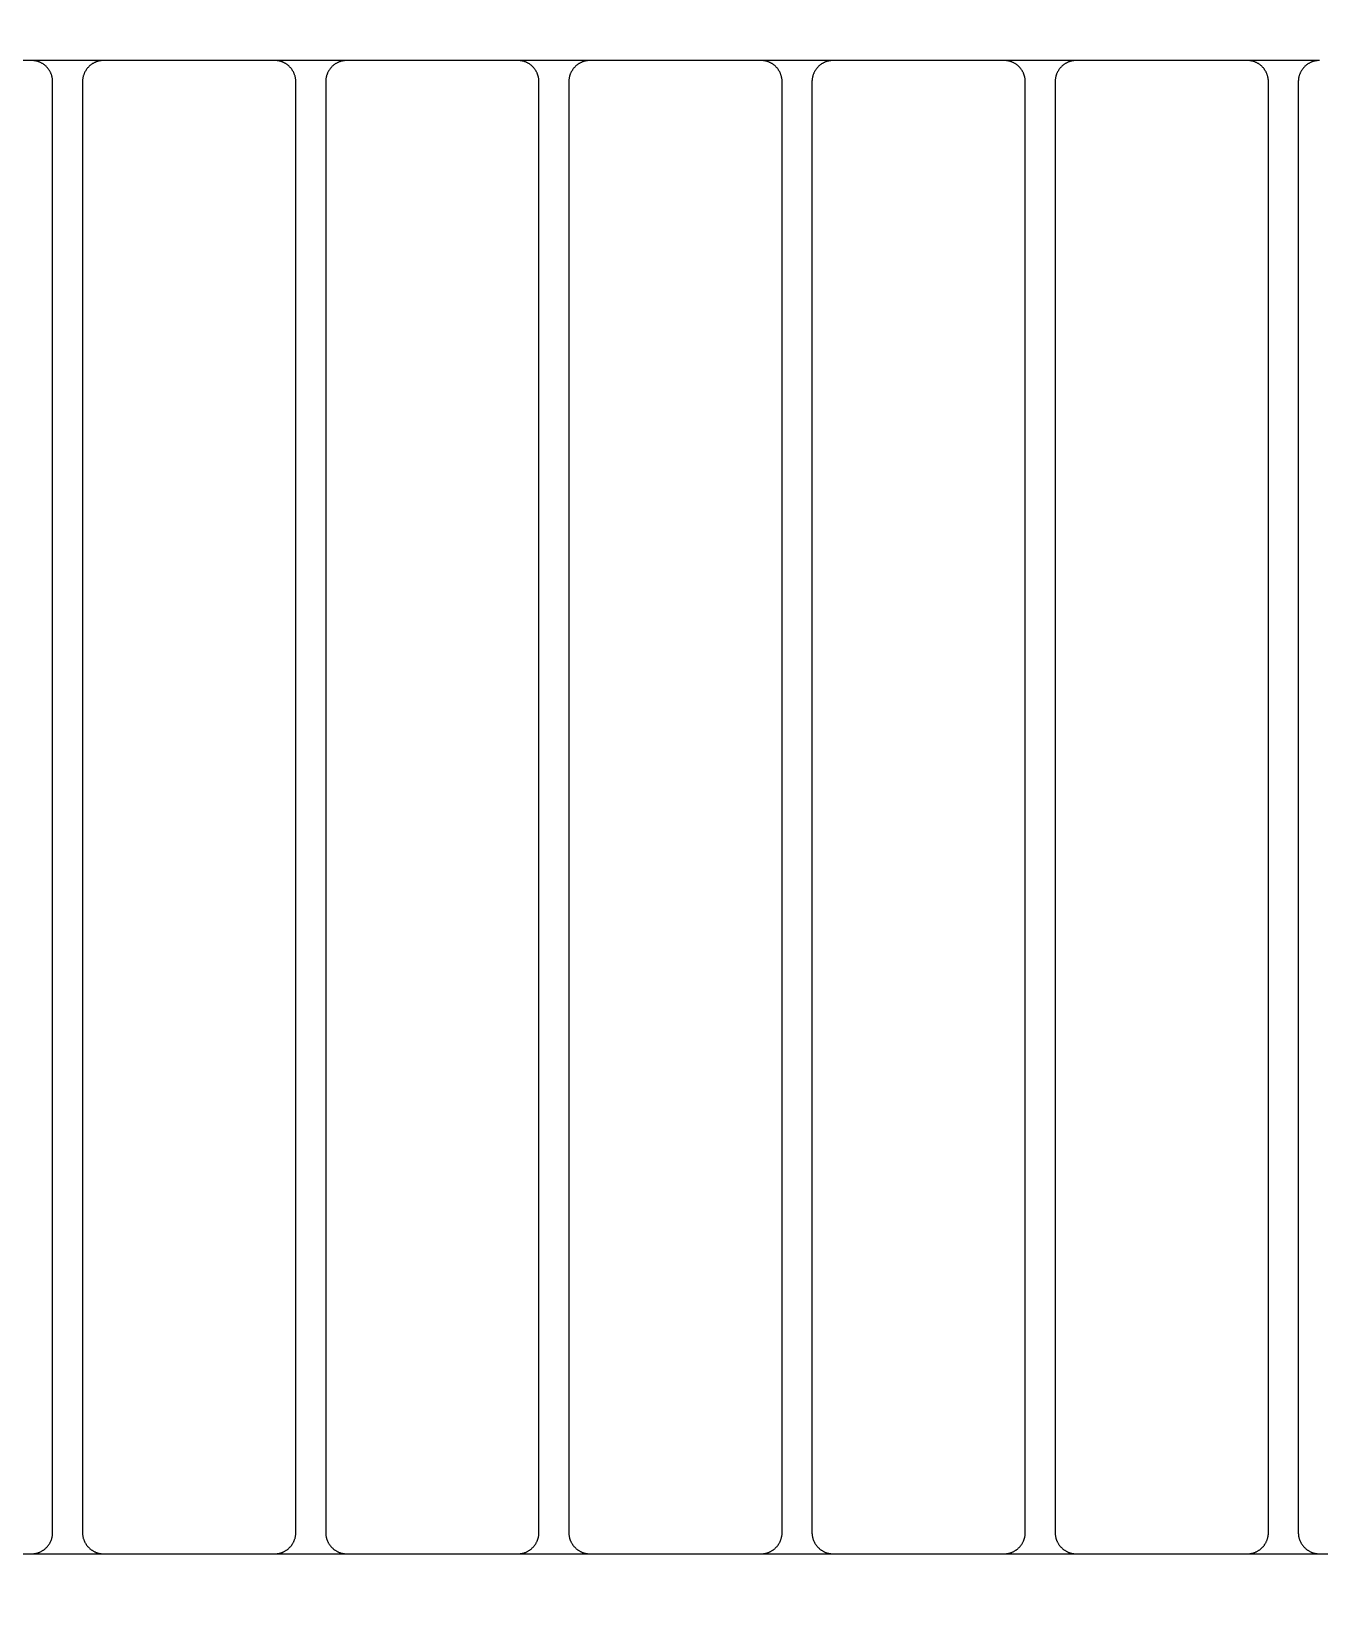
# Model space of a CAD drawing. Header units: millimetres. Extents: x -58335 to 291665, y -66693 to 213307.
# Drawn here: x 156752.6 to 157054.6, y -15512.3 to -15145 of the extents above; entities that cross this region are included whole.
import ezdxf

# ---------------------------------------------------------------- set-up
doc = ezdxf.new("R2010")
doc.units = ezdxf.units.MM
doc.header["$LTSCALE"] = 1000
for name, color, linetype in [('X-SITE$0$-MY-녹지', 254, 'Continuous'), ('X-SITE$0$-MY-시설선', 254, 'Continuous'), ('X-SITE$0$-MY-시설선 wood', 254, 'Continuous')]:
    doc.layers.add(name, color=color, linetype=linetype)
pattern_1 = [(0, (-29382.5, 14650.24), (317.5, 317.5), [158.75, -476.25]), (90, (-29303.13, 14570.87), (-317.5, 317.5), [158.75, -476.25])]

# ---------------------------------------------------------------- blocks, each defined once
blk = doc.blocks.new('X-SITE$0$GPSP-100')
at = {"layer": 'X-SITE$0$-MY-시설선'}
for points in [[(-1641.22, 0), (-1657.78, 0)], [(-1584.22, 0), (-1600.78, 0)], [(-1527.22, 0), (-1543.78, 0)], [(-1470.22, 0), (-1486.78, 0)], [(-1413.22, 0), (-1429.78, 0)], [(-1356.22, 0), (-1372.78, 0)], [(-1657.78, -350), (-1641.22, -350)], [(-1600.78, -350), (-1584.22, -350)], [(-1543.78, -350), (-1527.22, -350)], [(-1486.78, -350), (-1470.22, -350)], [(-1429.78, -350), (-1413.22, -350)], [(-1372.78, -350), (-1356.22, -350)]]:
    blk.add_lwpolyline(points, dxfattribs=at)
at = {"layer": 'X-SITE$0$-MY-시설선 wood'}
for points in [[(-1658, 0), (-1698, 0)], [(-1653, -5), (-1653, -4.89), (-1653, -4.78), (-1653.01, -4.66), (-1653.02, -4.55), (-1653.03, -4.44), (-1653.05, -4.32), (-1653.06, -4.21), (-1653.08, -4.09), (-1653.11, -3.97), (-1653.13, -3.86), (-1653.16, -3.74), (-1653.19, -3.62), (-1653.23, -3.51), (-1653.27, -3.39), (-1653.31, -3.28), (-1653.35, -3.16), (-1653.4, -3.04), (-1653.45, -2.93), (-1653.5, -2.82), (-1653.56, -2.7), (-1653.62, -2.59), (-1653.68, -2.48), (-1653.75, -2.37), (-1653.82, -2.26), (-1653.89, -2.16), (-1653.96, -2.05), (-1654.04, -1.95), (-1654.12, -1.85), (-1654.2, -1.75), (-1654.29, -1.65), (-1654.37, -1.56), (-1654.46, -1.46), (-1654.56, -1.37), (-1654.65, -1.29), (-1654.75, -1.2), (-1654.85, -1.12), (-1654.95, -1.04), (-1655.05, -0.96), (-1655.16, -0.89), (-1655.26, -0.82), (-1655.37, -0.75), (-1655.48, -0.68), (-1655.59, -0.62), (-1655.7, -0.56), (-1655.82, -0.5), (-1655.93, -0.45), (-1656.04, -0.4), (-1656.16, -0.35), (-1656.28, -0.31), (-1656.39, -0.27), (-1656.51, -0.23), (-1656.62, -0.19), (-1656.74, -0.16), (-1656.86, -0.13), (-1656.97, -0.11), (-1657.09, -0.08), (-1657.21, -0.06), (-1657.32, -0.05), (-1657.44, -0.03), (-1657.55, -0.02), (-1657.66, -0.01), (-1657.78, 0), (-1657.89, 0), (-1658, 0)], [(-1641, 0), (-1641.11, 0), (-1641.22, 0), (-1641.34, -0.01), (-1641.45, -0.02), (-1641.56, -0.03), (-1641.68, -0.05), (-1641.79, -0.06), (-1641.91, -0.08), (-1642.03, -0.11), (-1642.14, -0.13), (-1642.26, -0.16), (-1642.38, -0.19), (-1642.49, -0.23), (-1642.61, -0.27), (-1642.72, -0.31), (-1642.84, -0.35), (-1642.96, -0.4), (-1643.07, -0.45), (-1643.18, -0.5), (-1643.3, -0.56), (-1643.41, -0.62), (-1643.52, -0.68), (-1643.63, -0.75), (-1643.74, -0.82), (-1643.84, -0.89), (-1643.95, -0.96), (-1644.05, -1.04), (-1644.15, -1.12), (-1644.25, -1.2), (-1644.35, -1.29), (-1644.44, -1.37), (-1644.54, -1.46), (-1644.63, -1.56), (-1644.71, -1.65), (-1644.8, -1.75), (-1644.88, -1.85), (-1644.96, -1.95), (-1645.04, -2.05), (-1645.11, -2.16), (-1645.18, -2.26), (-1645.25, -2.37), (-1645.32, -2.48), (-1645.38, -2.59), (-1645.44, -2.7), (-1645.5, -2.82), (-1645.55, -2.93), (-1645.6, -3.04), (-1645.65, -3.16), (-1645.69, -3.28), (-1645.73, -3.39), (-1645.77, -3.51), (-1645.81, -3.62), (-1645.84, -3.74), (-1645.87, -3.86), (-1645.89, -3.97), (-1645.92, -4.09), (-1645.94, -4.21), (-1645.95, -4.32), (-1645.97, -4.44), (-1645.98, -4.55), (-1645.99, -4.66), (-1646, -4.78), (-1646, -4.89), (-1646, -5)], [(-1601, 0), (-1641, 0)], [(-1596, -5), (-1596, -4.89), (-1596, -4.78), (-1596.01, -4.66), (-1596.02, -4.55), (-1596.03, -4.44), (-1596.05, -4.32), (-1596.06, -4.21), (-1596.08, -4.09), (-1596.11, -3.97), (-1596.13, -3.86), (-1596.16, -3.74), (-1596.19, -3.62), (-1596.23, -3.51), (-1596.27, -3.39), (-1596.31, -3.28), (-1596.35, -3.16), (-1596.4, -3.04), (-1596.45, -2.93), (-1596.5, -2.82), (-1596.56, -2.7), (-1596.62, -2.59), (-1596.68, -2.48), (-1596.75, -2.37), (-1596.82, -2.26), (-1596.89, -2.16), (-1596.96, -2.05), (-1597.04, -1.95), (-1597.12, -1.85), (-1597.2, -1.75), (-1597.29, -1.65), (-1597.37, -1.56), (-1597.46, -1.46), (-1597.56, -1.37), (-1597.65, -1.29), (-1597.75, -1.2), (-1597.85, -1.12), (-1597.95, -1.04), (-1598.05, -0.96), (-1598.16, -0.89), (-1598.26, -0.82), (-1598.37, -0.75), (-1598.48, -0.68), (-1598.59, -0.62), (-1598.7, -0.56), (-1598.82, -0.5), (-1598.93, -0.45), (-1599.04, -0.4), (-1599.16, -0.35), (-1599.28, -0.31), (-1599.39, -0.27), (-1599.51, -0.23), (-1599.62, -0.19), (-1599.74, -0.16), (-1599.86, -0.13), (-1599.97, -0.11), (-1600.09, -0.08), (-1600.21, -0.06), (-1600.32, -0.05), (-1600.44, -0.03), (-1600.55, -0.02), (-1600.66, -0.01), (-1600.78, 0), (-1600.89, 0), (-1601, 0)], [(-1584, 0), (-1584.11, 0), (-1584.22, 0), (-1584.34, -0.01), (-1584.45, -0.02), (-1584.56, -0.03), (-1584.68, -0.05), (-1584.79, -0.06), (-1584.91, -0.08), (-1585.03, -0.11), (-1585.14, -0.13), (-1585.26, -0.16), (-1585.38, -0.19), (-1585.49, -0.23), (-1585.61, -0.27), (-1585.72, -0.31), (-1585.84, -0.35), (-1585.96, -0.4), (-1586.07, -0.45), (-1586.18, -0.5), (-1586.3, -0.56), (-1586.41, -0.62), (-1586.52, -0.68), (-1586.63, -0.75), (-1586.74, -0.82), (-1586.84, -0.89), (-1586.95, -0.96), (-1587.05, -1.04), (-1587.15, -1.12), (-1587.25, -1.2), (-1587.35, -1.29), (-1587.44, -1.37), (-1587.54, -1.46), (-1587.63, -1.56), (-1587.71, -1.65), (-1587.8, -1.75), (-1587.88, -1.85), (-1587.96, -1.95), (-1588.04, -2.05), (-1588.11, -2.16), (-1588.18, -2.26), (-1588.25, -2.37), (-1588.32, -2.48), (-1588.38, -2.59), (-1588.44, -2.7), (-1588.5, -2.82), (-1588.55, -2.93), (-1588.6, -3.04), (-1588.65, -3.16), (-1588.69, -3.28), (-1588.73, -3.39), (-1588.77, -3.51), (-1588.81, -3.62), (-1588.84, -3.74), (-1588.87, -3.86), (-1588.89, -3.97), (-1588.92, -4.09), (-1588.94, -4.21), (-1588.95, -4.32), (-1588.97, -4.44), (-1588.98, -4.55), (-1588.99, -4.66), (-1589, -4.78), (-1589, -4.89), (-1589, -5)], [(-1544, 0), (-1584, 0)], [(-1539, -5), (-1539, -4.89), (-1539, -4.78), (-1539.01, -4.66), (-1539.02, -4.55), (-1539.03, -4.44), (-1539.05, -4.32), (-1539.06, -4.21), (-1539.08, -4.09), (-1539.11, -3.97), (-1539.13, -3.86), (-1539.16, -3.74), (-1539.19, -3.62), (-1539.23, -3.51), (-1539.27, -3.39), (-1539.31, -3.28), (-1539.35, -3.16), (-1539.4, -3.04), (-1539.45, -2.93), (-1539.5, -2.82), (-1539.56, -2.7), (-1539.62, -2.59), (-1539.68, -2.48), (-1539.75, -2.37), (-1539.82, -2.26), (-1539.89, -2.16), (-1539.96, -2.05), (-1540.04, -1.95), (-1540.12, -1.85), (-1540.2, -1.75), (-1540.29, -1.65), (-1540.37, -1.56), (-1540.46, -1.46), (-1540.56, -1.37), (-1540.65, -1.29), (-1540.75, -1.2), (-1540.85, -1.12), (-1540.95, -1.04), (-1541.05, -0.96), (-1541.16, -0.89), (-1541.26, -0.82), (-1541.37, -0.75), (-1541.48, -0.68), (-1541.59, -0.62), (-1541.7, -0.56), (-1541.82, -0.5), (-1541.93, -0.45), (-1542.04, -0.4), (-1542.16, -0.35), (-1542.28, -0.31), (-1542.39, -0.27), (-1542.51, -0.23), (-1542.62, -0.19), (-1542.74, -0.16), (-1542.86, -0.13), (-1542.97, -0.11), (-1543.09, -0.08), (-1543.21, -0.06), (-1543.32, -0.05), (-1543.44, -0.03), (-1543.55, -0.02), (-1543.66, -0.01), (-1543.78, 0), (-1543.89, 0), (-1544, 0)], [(-1527, 0), (-1527.11, 0), (-1527.22, 0), (-1527.34, -0.01), (-1527.45, -0.02), (-1527.56, -0.03), (-1527.68, -0.05), (-1527.79, -0.06), (-1527.91, -0.08), (-1528.03, -0.11), (-1528.14, -0.13), (-1528.26, -0.16), (-1528.38, -0.19), (-1528.49, -0.23), (-1528.61, -0.27), (-1528.72, -0.31), (-1528.84, -0.35), (-1528.96, -0.4), (-1529.07, -0.45), (-1529.18, -0.5), (-1529.3, -0.56), (-1529.41, -0.62), (-1529.52, -0.68), (-1529.63, -0.75), (-1529.74, -0.82), (-1529.84, -0.89), (-1529.95, -0.96), (-1530.05, -1.04), (-1530.15, -1.12), (-1530.25, -1.2), (-1530.35, -1.29), (-1530.44, -1.37), (-1530.54, -1.46), (-1530.63, -1.56), (-1530.71, -1.65), (-1530.8, -1.75), (-1530.88, -1.85), (-1530.96, -1.95), (-1531.04, -2.05), (-1531.11, -2.16), (-1531.18, -2.26), (-1531.25, -2.37), (-1531.32, -2.48), (-1531.38, -2.59), (-1531.44, -2.7), (-1531.5, -2.82), (-1531.55, -2.93), (-1531.6, -3.04), (-1531.65, -3.16), (-1531.69, -3.28), (-1531.73, -3.39), (-1531.77, -3.51), (-1531.81, -3.62), (-1531.84, -3.74), (-1531.87, -3.86), (-1531.89, -3.97), (-1531.92, -4.09), (-1531.94, -4.21), (-1531.95, -4.32), (-1531.97, -4.44), (-1531.98, -4.55), (-1531.99, -4.66), (-1532, -4.78), (-1532, -4.89), (-1532, -5)], [(-1487, 0), (-1527, 0)], [(-1482, -5), (-1482, -4.89), (-1482, -4.78), (-1482.01, -4.66), (-1482.02, -4.55), (-1482.03, -4.44), (-1482.05, -4.32), (-1482.06, -4.21), (-1482.08, -4.09), (-1482.11, -3.97), (-1482.13, -3.86), (-1482.16, -3.74), (-1482.19, -3.62), (-1482.23, -3.51), (-1482.27, -3.39), (-1482.31, -3.28), (-1482.35, -3.16), (-1482.4, -3.04), (-1482.45, -2.93), (-1482.5, -2.82), (-1482.56, -2.7), (-1482.62, -2.59), (-1482.68, -2.48), (-1482.75, -2.37), (-1482.82, -2.26), (-1482.89, -2.16), (-1482.96, -2.05), (-1483.04, -1.95), (-1483.12, -1.85), (-1483.2, -1.75), (-1483.29, -1.65), (-1483.37, -1.56), (-1483.46, -1.46), (-1483.56, -1.37), (-1483.65, -1.29), (-1483.75, -1.2), (-1483.85, -1.12), (-1483.95, -1.04), (-1484.05, -0.96), (-1484.16, -0.89), (-1484.26, -0.82), (-1484.37, -0.75), (-1484.48, -0.68), (-1484.59, -0.62), (-1484.7, -0.56), (-1484.82, -0.5), (-1484.93, -0.45), (-1485.04, -0.4), (-1485.16, -0.35), (-1485.28, -0.31), (-1485.39, -0.27), (-1485.51, -0.23), (-1485.62, -0.19), (-1485.74, -0.16), (-1485.86, -0.13), (-1485.97, -0.11), (-1486.09, -0.08), (-1486.21, -0.06), (-1486.32, -0.05), (-1486.44, -0.03), (-1486.55, -0.02), (-1486.66, -0.01), (-1486.78, 0), (-1486.89, 0), (-1487, 0)], [(-1470, 0), (-1470.11, 0), (-1470.22, 0), (-1470.34, -0.01), (-1470.45, -0.02), (-1470.56, -0.03), (-1470.68, -0.05), (-1470.79, -0.06), (-1470.91, -0.08), (-1471.03, -0.11), (-1471.14, -0.13), (-1471.26, -0.16), (-1471.38, -0.19), (-1471.49, -0.23), (-1471.61, -0.27), (-1471.72, -0.31), (-1471.84, -0.35), (-1471.96, -0.4), (-1472.07, -0.45), (-1472.18, -0.5), (-1472.3, -0.56), (-1472.41, -0.62), (-1472.52, -0.68), (-1472.63, -0.75), (-1472.74, -0.82), (-1472.84, -0.89), (-1472.95, -0.96), (-1473.05, -1.04), (-1473.15, -1.12), (-1473.25, -1.2), (-1473.35, -1.29), (-1473.44, -1.37), (-1473.54, -1.46), (-1473.63, -1.56), (-1473.71, -1.65), (-1473.8, -1.75), (-1473.88, -1.85), (-1473.96, -1.95), (-1474.04, -2.05), (-1474.11, -2.16), (-1474.18, -2.26), (-1474.25, -2.37), (-1474.32, -2.48), (-1474.38, -2.59), (-1474.44, -2.7), (-1474.5, -2.82), (-1474.55, -2.93), (-1474.6, -3.04), (-1474.65, -3.16), (-1474.69, -3.28), (-1474.73, -3.39), (-1474.77, -3.51), (-1474.81, -3.62), (-1474.84, -3.74), (-1474.87, -3.86), (-1474.89, -3.97), (-1474.92, -4.09), (-1474.94, -4.21), (-1474.95, -4.32), (-1474.97, -4.44), (-1474.98, -4.55), (-1474.99, -4.66), (-1475, -4.78), (-1475, -4.89), (-1475, -5)], [(-1430, 0), (-1470, 0)], [(-1425, -5), (-1425, -4.89), (-1425, -4.78), (-1425.01, -4.66), (-1425.02, -4.55), (-1425.03, -4.44), (-1425.05, -4.32), (-1425.06, -4.21), (-1425.08, -4.09), (-1425.11, -3.97), (-1425.13, -3.86), (-1425.16, -3.74), (-1425.19, -3.62), (-1425.23, -3.51), (-1425.27, -3.39), (-1425.31, -3.28), (-1425.35, -3.16), (-1425.4, -3.04), (-1425.45, -2.93), (-1425.5, -2.82), (-1425.56, -2.7), (-1425.62, -2.59), (-1425.68, -2.48), (-1425.75, -2.37), (-1425.82, -2.26), (-1425.89, -2.16), (-1425.96, -2.05), (-1426.04, -1.95), (-1426.12, -1.85), (-1426.2, -1.75), (-1426.29, -1.65), (-1426.37, -1.56), (-1426.46, -1.46), (-1426.56, -1.37), (-1426.65, -1.29), (-1426.75, -1.2), (-1426.85, -1.12), (-1426.95, -1.04), (-1427.05, -0.96), (-1427.16, -0.89), (-1427.26, -0.82), (-1427.37, -0.75), (-1427.48, -0.68), (-1427.59, -0.62), (-1427.7, -0.56), (-1427.82, -0.5), (-1427.93, -0.45), (-1428.04, -0.4), (-1428.16, -0.35), (-1428.28, -0.31), (-1428.39, -0.27), (-1428.51, -0.23), (-1428.62, -0.19), (-1428.74, -0.16), (-1428.86, -0.13), (-1428.97, -0.11), (-1429.09, -0.08), (-1429.21, -0.06), (-1429.32, -0.05), (-1429.44, -0.03), (-1429.55, -0.02), (-1429.66, -0.01), (-1429.78, 0), (-1429.89, 0), (-1430, 0)], [(-1413, 0), (-1413.11, 0), (-1413.22, 0), (-1413.34, -0.01), (-1413.45, -0.02), (-1413.56, -0.03), (-1413.68, -0.05), (-1413.79, -0.06), (-1413.91, -0.08), (-1414.03, -0.11), (-1414.14, -0.13), (-1414.26, -0.16), (-1414.38, -0.19), (-1414.49, -0.23), (-1414.61, -0.27), (-1414.72, -0.31), (-1414.84, -0.35), (-1414.96, -0.4), (-1415.07, -0.45), (-1415.18, -0.5), (-1415.3, -0.56), (-1415.41, -0.62), (-1415.52, -0.68), (-1415.63, -0.75), (-1415.74, -0.82), (-1415.84, -0.89), (-1415.95, -0.96), (-1416.05, -1.04), (-1416.15, -1.12), (-1416.25, -1.2), (-1416.35, -1.29), (-1416.44, -1.37), (-1416.54, -1.46), (-1416.63, -1.56), (-1416.71, -1.65), (-1416.8, -1.75), (-1416.88, -1.85), (-1416.96, -1.95), (-1417.04, -2.05), (-1417.11, -2.16), (-1417.18, -2.26), (-1417.25, -2.37), (-1417.32, -2.48), (-1417.38, -2.59), (-1417.44, -2.7), (-1417.5, -2.82), (-1417.55, -2.93), (-1417.6, -3.04), (-1417.65, -3.16), (-1417.69, -3.28), (-1417.73, -3.39), (-1417.77, -3.51), (-1417.81, -3.62), (-1417.84, -3.74), (-1417.87, -3.86), (-1417.89, -3.97), (-1417.92, -4.09), (-1417.94, -4.21), (-1417.95, -4.32), (-1417.97, -4.44), (-1417.98, -4.55), (-1417.99, -4.66), (-1418, -4.78), (-1418, -4.89), (-1418, -5)], [(-1373, 0), (-1413, 0)], [(-1368, -5), (-1368, -4.89), (-1368, -4.78), (-1368.01, -4.66), (-1368.02, -4.55), (-1368.03, -4.44), (-1368.05, -4.32), (-1368.06, -4.21), (-1368.08, -4.09), (-1368.11, -3.97), (-1368.13, -3.86), (-1368.16, -3.74), (-1368.19, -3.62), (-1368.23, -3.51), (-1368.27, -3.39), (-1368.31, -3.28), (-1368.35, -3.16), (-1368.4, -3.04), (-1368.45, -2.93), (-1368.5, -2.82), (-1368.56, -2.7), (-1368.62, -2.59), (-1368.68, -2.48), (-1368.75, -2.37), (-1368.82, -2.26), (-1368.89, -2.16), (-1368.96, -2.05), (-1369.04, -1.95), (-1369.12, -1.85), (-1369.2, -1.75), (-1369.29, -1.65), (-1369.37, -1.56), (-1369.46, -1.46), (-1369.56, -1.37), (-1369.65, -1.29), (-1369.75, -1.2), (-1369.85, -1.12), (-1369.95, -1.04), (-1370.05, -0.96), (-1370.16, -0.89), (-1370.26, -0.82), (-1370.37, -0.75), (-1370.48, -0.68), (-1370.59, -0.62), (-1370.7, -0.56), (-1370.82, -0.5), (-1370.93, -0.45), (-1371.04, -0.4), (-1371.16, -0.35), (-1371.28, -0.31), (-1371.39, -0.27), (-1371.51, -0.23), (-1371.62, -0.19), (-1371.74, -0.16), (-1371.86, -0.13), (-1371.97, -0.11), (-1372.09, -0.08), (-1372.21, -0.06), (-1372.32, -0.05), (-1372.44, -0.03), (-1372.55, -0.02), (-1372.66, -0.01), (-1372.78, 0), (-1372.89, 0), (-1373, 0)], [(-1356, 0), (-1356.11, 0), (-1356.22, 0), (-1356.34, -0.01), (-1356.45, -0.02), (-1356.56, -0.03), (-1356.68, -0.05), (-1356.79, -0.06), (-1356.91, -0.08), (-1357.03, -0.11), (-1357.14, -0.13), (-1357.26, -0.16), (-1357.38, -0.19), (-1357.49, -0.23), (-1357.61, -0.27), (-1357.72, -0.31), (-1357.84, -0.35), (-1357.96, -0.4), (-1358.07, -0.45), (-1358.18, -0.5), (-1358.3, -0.56), (-1358.41, -0.62), (-1358.52, -0.68), (-1358.63, -0.75), (-1358.74, -0.82), (-1358.84, -0.89), (-1358.95, -0.96), (-1359.05, -1.04), (-1359.15, -1.12), (-1359.25, -1.2), (-1359.35, -1.29), (-1359.44, -1.37), (-1359.54, -1.46), (-1359.63, -1.56), (-1359.71, -1.65), (-1359.8, -1.75), (-1359.88, -1.85), (-1359.96, -1.95), (-1360.04, -2.05), (-1360.11, -2.16), (-1360.18, -2.26), (-1360.25, -2.37), (-1360.32, -2.48), (-1360.38, -2.59), (-1360.44, -2.7), (-1360.5, -2.82), (-1360.55, -2.93), (-1360.6, -3.04), (-1360.65, -3.16), (-1360.69, -3.28), (-1360.73, -3.39), (-1360.77, -3.51), (-1360.81, -3.62), (-1360.84, -3.74), (-1360.87, -3.86), (-1360.89, -3.97), (-1360.92, -4.09), (-1360.94, -4.21), (-1360.95, -4.32), (-1360.97, -4.44), (-1360.98, -4.55), (-1360.99, -4.66), (-1361, -4.78), (-1361, -4.89), (-1361, -5)], [(-1653, -345), (-1653, -5)], [(-1646, -5), (-1646, -345)], [(-1596, -345), (-1596, -5)], [(-1589, -5), (-1589, -345)], [(-1539, -345), (-1539, -5)], [(-1532, -5), (-1532, -345)], [(-1482, -345), (-1482, -5)], [(-1475, -5), (-1475, -345)], [(-1425, -345), (-1425, -5)], [(-1418, -5), (-1418, -345)], [(-1368, -345), (-1368, -5)], [(-1361, -5), (-1361, -345)], [(-1658, -350), (-1657.89, -350), (-1657.78, -350), (-1657.66, -349.99), (-1657.55, -349.98), (-1657.44, -349.97), (-1657.32, -349.95), (-1657.21, -349.94), (-1657.09, -349.92), (-1656.97, -349.89), (-1656.86, -349.87), (-1656.74, -349.84), (-1656.62, -349.81), (-1656.51, -349.77), (-1656.39, -349.73), (-1656.28, -349.69), (-1656.16, -349.65), (-1656.04, -349.6), (-1655.93, -349.55), (-1655.82, -349.5), (-1655.7, -349.44), (-1655.59, -349.38), (-1655.48, -349.32), (-1655.37, -349.25), (-1655.26, -349.18), (-1655.16, -349.11), (-1655.05, -349.04), (-1654.95, -348.96), (-1654.85, -348.88), (-1654.75, -348.8), (-1654.65, -348.71), (-1654.56, -348.63), (-1654.46, -348.54), (-1654.37, -348.44), (-1654.29, -348.35), (-1654.2, -348.25), (-1654.12, -348.15), (-1654.04, -348.05), (-1653.96, -347.95), (-1653.89, -347.84), (-1653.82, -347.74), (-1653.75, -347.63), (-1653.68, -347.52), (-1653.62, -347.41), (-1653.56, -347.3), (-1653.5, -347.18), (-1653.45, -347.07), (-1653.4, -346.96), (-1653.35, -346.84), (-1653.31, -346.72), (-1653.27, -346.61), (-1653.23, -346.49), (-1653.19, -346.38), (-1653.16, -346.26), (-1653.13, -346.14), (-1653.11, -346.03), (-1653.08, -345.91), (-1653.06, -345.79), (-1653.05, -345.68), (-1653.03, -345.56), (-1653.02, -345.45), (-1653.01, -345.34), (-1653, -345.22), (-1653, -345.11), (-1653, -345)], [(-1646, -345), (-1646, -345.11), (-1646, -345.22), (-1645.99, -345.34), (-1645.98, -345.45), (-1645.97, -345.56), (-1645.95, -345.68), (-1645.94, -345.79), (-1645.92, -345.91), (-1645.89, -346.03), (-1645.87, -346.14), (-1645.84, -346.26), (-1645.81, -346.38), (-1645.77, -346.49), (-1645.73, -346.61), (-1645.69, -346.72), (-1645.65, -346.84), (-1645.6, -346.96), (-1645.55, -347.07), (-1645.5, -347.18), (-1645.44, -347.3), (-1645.38, -347.41), (-1645.32, -347.52), (-1645.25, -347.63), (-1645.18, -347.74), (-1645.11, -347.84), (-1645.04, -347.95), (-1644.96, -348.05), (-1644.88, -348.15), (-1644.8, -348.25), (-1644.71, -348.35), (-1644.63, -348.44), (-1644.54, -348.54), (-1644.44, -348.63), (-1644.35, -348.71), (-1644.25, -348.8), (-1644.15, -348.88), (-1644.05, -348.96), (-1643.95, -349.04), (-1643.84, -349.11), (-1643.74, -349.18), (-1643.63, -349.25), (-1643.52, -349.32), (-1643.41, -349.38), (-1643.3, -349.44), (-1643.18, -349.5), (-1643.07, -349.55), (-1642.96, -349.6), (-1642.84, -349.65), (-1642.72, -349.69), (-1642.61, -349.73), (-1642.49, -349.77), (-1642.38, -349.81), (-1642.26, -349.84), (-1642.14, -349.87), (-1642.03, -349.89), (-1641.91, -349.92), (-1641.79, -349.94), (-1641.68, -349.95), (-1641.56, -349.97), (-1641.45, -349.98), (-1641.34, -349.99), (-1641.22, -350), (-1641.11, -350), (-1641, -350)], [(-1601, -350), (-1600.89, -350), (-1600.78, -350), (-1600.66, -349.99), (-1600.55, -349.98), (-1600.44, -349.97), (-1600.32, -349.95), (-1600.21, -349.94), (-1600.09, -349.92), (-1599.97, -349.89), (-1599.86, -349.87), (-1599.74, -349.84), (-1599.62, -349.81), (-1599.51, -349.77), (-1599.39, -349.73), (-1599.28, -349.69), (-1599.16, -349.65), (-1599.04, -349.6), (-1598.93, -349.55), (-1598.82, -349.5), (-1598.7, -349.44), (-1598.59, -349.38), (-1598.48, -349.32), (-1598.37, -349.25), (-1598.26, -349.18), (-1598.16, -349.11), (-1598.05, -349.04), (-1597.95, -348.96), (-1597.85, -348.88), (-1597.75, -348.8), (-1597.65, -348.71), (-1597.56, -348.63), (-1597.46, -348.54), (-1597.37, -348.44), (-1597.29, -348.35), (-1597.2, -348.25), (-1597.12, -348.15), (-1597.04, -348.05), (-1596.96, -347.95), (-1596.89, -347.84), (-1596.82, -347.74), (-1596.75, -347.63), (-1596.68, -347.52), (-1596.62, -347.41), (-1596.56, -347.3), (-1596.5, -347.18), (-1596.45, -347.07), (-1596.4, -346.96), (-1596.35, -346.84), (-1596.31, -346.72), (-1596.27, -346.61), (-1596.23, -346.49), (-1596.19, -346.38), (-1596.16, -346.26), (-1596.13, -346.14), (-1596.11, -346.03), (-1596.08, -345.91), (-1596.06, -345.79), (-1596.05, -345.68), (-1596.03, -345.56), (-1596.02, -345.45), (-1596.01, -345.34), (-1596, -345.22), (-1596, -345.11), (-1596, -345)], [(-1589, -345), (-1589, -345.11), (-1589, -345.22), (-1588.99, -345.34), (-1588.98, -345.45), (-1588.97, -345.56), (-1588.95, -345.68), (-1588.94, -345.79), (-1588.92, -345.91), (-1588.89, -346.03), (-1588.87, -346.14), (-1588.84, -346.26), (-1588.81, -346.38), (-1588.77, -346.49), (-1588.73, -346.61), (-1588.69, -346.72), (-1588.65, -346.84), (-1588.6, -346.96), (-1588.55, -347.07), (-1588.5, -347.18), (-1588.44, -347.3), (-1588.38, -347.41), (-1588.32, -347.52), (-1588.25, -347.63), (-1588.18, -347.74), (-1588.11, -347.84), (-1588.04, -347.95), (-1587.96, -348.05), (-1587.88, -348.15), (-1587.8, -348.25), (-1587.71, -348.35), (-1587.63, -348.44), (-1587.54, -348.54), (-1587.44, -348.63), (-1587.35, -348.71), (-1587.25, -348.8), (-1587.15, -348.88), (-1587.05, -348.96), (-1586.95, -349.04), (-1586.84, -349.11), (-1586.74, -349.18), (-1586.63, -349.25), (-1586.52, -349.32), (-1586.41, -349.38), (-1586.3, -349.44), (-1586.18, -349.5), (-1586.07, -349.55), (-1585.96, -349.6), (-1585.84, -349.65), (-1585.72, -349.69), (-1585.61, -349.73), (-1585.49, -349.77), (-1585.38, -349.81), (-1585.26, -349.84), (-1585.14, -349.87), (-1585.03, -349.89), (-1584.91, -349.92), (-1584.79, -349.94), (-1584.68, -349.95), (-1584.56, -349.97), (-1584.45, -349.98), (-1584.34, -349.99), (-1584.22, -350), (-1584.11, -350), (-1584, -350)], [(-1544, -350), (-1543.89, -350), (-1543.78, -350), (-1543.66, -349.99), (-1543.55, -349.98), (-1543.44, -349.97), (-1543.32, -349.95), (-1543.21, -349.94), (-1543.09, -349.92), (-1542.97, -349.89), (-1542.86, -349.87), (-1542.74, -349.84), (-1542.62, -349.81), (-1542.51, -349.77), (-1542.39, -349.73), (-1542.28, -349.69), (-1542.16, -349.65), (-1542.04, -349.6), (-1541.93, -349.55), (-1541.82, -349.5), (-1541.7, -349.44), (-1541.59, -349.38), (-1541.48, -349.32), (-1541.37, -349.25), (-1541.26, -349.18), (-1541.16, -349.11), (-1541.05, -349.04), (-1540.95, -348.96), (-1540.85, -348.88), (-1540.75, -348.8), (-1540.65, -348.71), (-1540.56, -348.63), (-1540.46, -348.54), (-1540.37, -348.44), (-1540.29, -348.35), (-1540.2, -348.25), (-1540.12, -348.15), (-1540.04, -348.05), (-1539.96, -347.95), (-1539.89, -347.84), (-1539.82, -347.74), (-1539.75, -347.63), (-1539.68, -347.52), (-1539.62, -347.41), (-1539.56, -347.3), (-1539.5, -347.18), (-1539.45, -347.07), (-1539.4, -346.96), (-1539.35, -346.84), (-1539.31, -346.72), (-1539.27, -346.61), (-1539.23, -346.49), (-1539.19, -346.38), (-1539.16, -346.26), (-1539.13, -346.14), (-1539.11, -346.03), (-1539.08, -345.91), (-1539.06, -345.79), (-1539.05, -345.68), (-1539.03, -345.56), (-1539.02, -345.45), (-1539.01, -345.34), (-1539, -345.22), (-1539, -345.11), (-1539, -345)], [(-1532, -345), (-1532, -345.11), (-1532, -345.22), (-1531.99, -345.34), (-1531.98, -345.45), (-1531.97, -345.56), (-1531.95, -345.68), (-1531.94, -345.79), (-1531.92, -345.91), (-1531.89, -346.03), (-1531.87, -346.14), (-1531.84, -346.26), (-1531.81, -346.38), (-1531.77, -346.49), (-1531.73, -346.61), (-1531.69, -346.72), (-1531.65, -346.84), (-1531.6, -346.96), (-1531.55, -347.07), (-1531.5, -347.18), (-1531.44, -347.3), (-1531.38, -347.41), (-1531.32, -347.52), (-1531.25, -347.63), (-1531.18, -347.74), (-1531.11, -347.84), (-1531.04, -347.95), (-1530.96, -348.05), (-1530.88, -348.15), (-1530.8, -348.25), (-1530.71, -348.35), (-1530.63, -348.44), (-1530.54, -348.54), (-1530.44, -348.63), (-1530.35, -348.71), (-1530.25, -348.8), (-1530.15, -348.88), (-1530.05, -348.96), (-1529.95, -349.04), (-1529.84, -349.11), (-1529.74, -349.18), (-1529.63, -349.25), (-1529.52, -349.32), (-1529.41, -349.38), (-1529.3, -349.44), (-1529.18, -349.5), (-1529.07, -349.55), (-1528.96, -349.6), (-1528.84, -349.65), (-1528.72, -349.69), (-1528.61, -349.73), (-1528.49, -349.77), (-1528.38, -349.81), (-1528.26, -349.84), (-1528.14, -349.87), (-1528.03, -349.89), (-1527.91, -349.92), (-1527.79, -349.94), (-1527.68, -349.95), (-1527.56, -349.97), (-1527.45, -349.98), (-1527.34, -349.99), (-1527.22, -350), (-1527.11, -350), (-1527, -350)], [(-1487, -350), (-1486.89, -350), (-1486.78, -350), (-1486.66, -349.99), (-1486.55, -349.98), (-1486.44, -349.97), (-1486.32, -349.95), (-1486.21, -349.94), (-1486.09, -349.92), (-1485.97, -349.89), (-1485.86, -349.87), (-1485.74, -349.84), (-1485.62, -349.81), (-1485.51, -349.77), (-1485.39, -349.73), (-1485.28, -349.69), (-1485.16, -349.65), (-1485.04, -349.6), (-1484.93, -349.55), (-1484.82, -349.5), (-1484.7, -349.44), (-1484.59, -349.38), (-1484.48, -349.32), (-1484.37, -349.25), (-1484.26, -349.18), (-1484.16, -349.11), (-1484.05, -349.04), (-1483.95, -348.96), (-1483.85, -348.88), (-1483.75, -348.8), (-1483.65, -348.71), (-1483.56, -348.63), (-1483.46, -348.54), (-1483.37, -348.44), (-1483.29, -348.35), (-1483.2, -348.25), (-1483.12, -348.15), (-1483.04, -348.05), (-1482.96, -347.95), (-1482.89, -347.84), (-1482.82, -347.74), (-1482.75, -347.63), (-1482.68, -347.52), (-1482.62, -347.41), (-1482.56, -347.3), (-1482.5, -347.18), (-1482.45, -347.07), (-1482.4, -346.96), (-1482.35, -346.84), (-1482.31, -346.72), (-1482.27, -346.61), (-1482.23, -346.49), (-1482.19, -346.38), (-1482.16, -346.26), (-1482.13, -346.14), (-1482.11, -346.03), (-1482.08, -345.91), (-1482.06, -345.79), (-1482.05, -345.68), (-1482.03, -345.56), (-1482.02, -345.45), (-1482.01, -345.34), (-1482, -345.22), (-1482, -345.11), (-1482, -345)], [(-1475, -345), (-1475, -345.11), (-1475, -345.22), (-1474.99, -345.34), (-1474.98, -345.45), (-1474.97, -345.56), (-1474.95, -345.68), (-1474.94, -345.79), (-1474.92, -345.91), (-1474.89, -346.03), (-1474.87, -346.14), (-1474.84, -346.26), (-1474.81, -346.38), (-1474.77, -346.49), (-1474.73, -346.61), (-1474.69, -346.72), (-1474.65, -346.84), (-1474.6, -346.96), (-1474.55, -347.07), (-1474.5, -347.18), (-1474.44, -347.3), (-1474.38, -347.41), (-1474.32, -347.52), (-1474.25, -347.63), (-1474.18, -347.74), (-1474.11, -347.84), (-1474.04, -347.95), (-1473.96, -348.05), (-1473.88, -348.15), (-1473.8, -348.25), (-1473.71, -348.35), (-1473.63, -348.44), (-1473.54, -348.54), (-1473.44, -348.63), (-1473.35, -348.71), (-1473.25, -348.8), (-1473.15, -348.88), (-1473.05, -348.96), (-1472.95, -349.04), (-1472.84, -349.11), (-1472.74, -349.18), (-1472.63, -349.25), (-1472.52, -349.32), (-1472.41, -349.38), (-1472.3, -349.44), (-1472.18, -349.5), (-1472.07, -349.55), (-1471.96, -349.6), (-1471.84, -349.65), (-1471.72, -349.69), (-1471.61, -349.73), (-1471.49, -349.77), (-1471.38, -349.81), (-1471.26, -349.84), (-1471.14, -349.87), (-1471.03, -349.89), (-1470.91, -349.92), (-1470.79, -349.94), (-1470.68, -349.95), (-1470.56, -349.97), (-1470.45, -349.98), (-1470.34, -349.99), (-1470.22, -350), (-1470.11, -350), (-1470, -350)], [(-1430, -350), (-1429.89, -350), (-1429.78, -350), (-1429.66, -349.99), (-1429.55, -349.98), (-1429.44, -349.97), (-1429.32, -349.95), (-1429.21, -349.94), (-1429.09, -349.92), (-1428.97, -349.89), (-1428.86, -349.87), (-1428.74, -349.84), (-1428.62, -349.81), (-1428.51, -349.77), (-1428.39, -349.73), (-1428.28, -349.69), (-1428.16, -349.65), (-1428.04, -349.6), (-1427.93, -349.55), (-1427.82, -349.5), (-1427.7, -349.44), (-1427.59, -349.38), (-1427.48, -349.32), (-1427.37, -349.25), (-1427.26, -349.18), (-1427.16, -349.11), (-1427.05, -349.04), (-1426.95, -348.96), (-1426.85, -348.88), (-1426.75, -348.8), (-1426.65, -348.71), (-1426.56, -348.63), (-1426.46, -348.54), (-1426.37, -348.44), (-1426.29, -348.35), (-1426.2, -348.25), (-1426.12, -348.15), (-1426.04, -348.05), (-1425.96, -347.95), (-1425.89, -347.84), (-1425.82, -347.74), (-1425.75, -347.63), (-1425.68, -347.52), (-1425.62, -347.41), (-1425.56, -347.3), (-1425.5, -347.18), (-1425.45, -347.07), (-1425.4, -346.96), (-1425.35, -346.84), (-1425.31, -346.72), (-1425.27, -346.61), (-1425.23, -346.49), (-1425.19, -346.38), (-1425.16, -346.26), (-1425.13, -346.14), (-1425.11, -346.03), (-1425.08, -345.91), (-1425.06, -345.79), (-1425.05, -345.68), (-1425.03, -345.56), (-1425.02, -345.45), (-1425.01, -345.34), (-1425, -345.22), (-1425, -345.11), (-1425, -345)], [(-1418, -345), (-1418, -345.11), (-1418, -345.22), (-1417.99, -345.34), (-1417.98, -345.45), (-1417.97, -345.56), (-1417.95, -345.68), (-1417.94, -345.79), (-1417.92, -345.91), (-1417.89, -346.03), (-1417.87, -346.14), (-1417.84, -346.26), (-1417.81, -346.38), (-1417.77, -346.49), (-1417.73, -346.61), (-1417.69, -346.72), (-1417.65, -346.84), (-1417.6, -346.96), (-1417.55, -347.07), (-1417.5, -347.18), (-1417.44, -347.3), (-1417.38, -347.41), (-1417.32, -347.52), (-1417.25, -347.63), (-1417.18, -347.74), (-1417.11, -347.84), (-1417.04, -347.95), (-1416.96, -348.05), (-1416.88, -348.15), (-1416.8, -348.25), (-1416.71, -348.35), (-1416.63, -348.44), (-1416.54, -348.54), (-1416.44, -348.63), (-1416.35, -348.71), (-1416.25, -348.8), (-1416.15, -348.88), (-1416.05, -348.96), (-1415.95, -349.04), (-1415.84, -349.11), (-1415.74, -349.18), (-1415.63, -349.25), (-1415.52, -349.32), (-1415.41, -349.38), (-1415.3, -349.44), (-1415.18, -349.5), (-1415.07, -349.55), (-1414.96, -349.6), (-1414.84, -349.65), (-1414.72, -349.69), (-1414.61, -349.73), (-1414.49, -349.77), (-1414.38, -349.81), (-1414.26, -349.84), (-1414.14, -349.87), (-1414.03, -349.89), (-1413.91, -349.92), (-1413.79, -349.94), (-1413.68, -349.95), (-1413.56, -349.97), (-1413.45, -349.98), (-1413.34, -349.99), (-1413.22, -350), (-1413.11, -350), (-1413, -350)], [(-1373, -350), (-1372.89, -350), (-1372.78, -350), (-1372.66, -349.99), (-1372.55, -349.98), (-1372.44, -349.97), (-1372.32, -349.95), (-1372.21, -349.94), (-1372.09, -349.92), (-1371.97, -349.89), (-1371.86, -349.87), (-1371.74, -349.84), (-1371.62, -349.81), (-1371.51, -349.77), (-1371.39, -349.73), (-1371.28, -349.69), (-1371.16, -349.65), (-1371.04, -349.6), (-1370.93, -349.55), (-1370.82, -349.5), (-1370.7, -349.44), (-1370.59, -349.38), (-1370.48, -349.32), (-1370.37, -349.25), (-1370.26, -349.18), (-1370.16, -349.11), (-1370.05, -349.04), (-1369.95, -348.96), (-1369.85, -348.88), (-1369.75, -348.8), (-1369.65, -348.71), (-1369.56, -348.63), (-1369.46, -348.54), (-1369.37, -348.44), (-1369.29, -348.35), (-1369.2, -348.25), (-1369.12, -348.15), (-1369.04, -348.05), (-1368.96, -347.95), (-1368.89, -347.84), (-1368.82, -347.74), (-1368.75, -347.63), (-1368.68, -347.52), (-1368.62, -347.41), (-1368.56, -347.3), (-1368.5, -347.18), (-1368.45, -347.07), (-1368.4, -346.96), (-1368.35, -346.84), (-1368.31, -346.72), (-1368.27, -346.61), (-1368.23, -346.49), (-1368.19, -346.38), (-1368.16, -346.26), (-1368.13, -346.14), (-1368.11, -346.03), (-1368.08, -345.91), (-1368.06, -345.79), (-1368.05, -345.68), (-1368.03, -345.56), (-1368.02, -345.45), (-1368.01, -345.34), (-1368, -345.22), (-1368, -345.11), (-1368, -345)], [(-1361, -345), (-1361, -345.11), (-1361, -345.22), (-1360.99, -345.34), (-1360.98, -345.45), (-1360.97, -345.56), (-1360.95, -345.68), (-1360.94, -345.79), (-1360.92, -345.91), (-1360.89, -346.03), (-1360.87, -346.14), (-1360.84, -346.26), (-1360.81, -346.38), (-1360.77, -346.49), (-1360.73, -346.61), (-1360.69, -346.72), (-1360.65, -346.84), (-1360.6, -346.96), (-1360.55, -347.07), (-1360.5, -347.18), (-1360.44, -347.3), (-1360.38, -347.41), (-1360.32, -347.52), (-1360.25, -347.63), (-1360.18, -347.74), (-1360.11, -347.84), (-1360.04, -347.95), (-1359.96, -348.05), (-1359.88, -348.15), (-1359.8, -348.25), (-1359.71, -348.35), (-1359.63, -348.44), (-1359.54, -348.54), (-1359.44, -348.63), (-1359.35, -348.71), (-1359.25, -348.8), (-1359.15, -348.88), (-1359.05, -348.96), (-1358.95, -349.04), (-1358.84, -349.11), (-1358.74, -349.18), (-1358.63, -349.25), (-1358.52, -349.32), (-1358.41, -349.38), (-1358.3, -349.44), (-1358.18, -349.5), (-1358.07, -349.55), (-1357.96, -349.6), (-1357.84, -349.65), (-1357.72, -349.69), (-1357.61, -349.73), (-1357.49, -349.77), (-1357.38, -349.81), (-1357.26, -349.84), (-1357.14, -349.87), (-1357.03, -349.89), (-1356.91, -349.92), (-1356.79, -349.94), (-1356.68, -349.95), (-1356.56, -349.97), (-1356.45, -349.98), (-1356.34, -349.99), (-1356.22, -350), (-1356.11, -350), (-1356, -350)], [(-1698, -350), (-1658, -350)], [(-1641, -350), (-1601, -350)], [(-1584, -350), (-1544, -350)], [(-1527, -350), (-1487, -350)], [(-1470, -350), (-1430, -350)], [(-1413, -350), (-1373, -350)], [(-1356, -350), (-1316, -350)]]:
    blk.add_lwpolyline(points, dxfattribs=at)
blk = doc.blocks.new('X-SITE$0$240910_L-1F')
at = {"layer": 'X-SITE$0$-MY-녹지'}
h = blk.add_hatch(dxfattribs=at)
h.set_pattern_fill('CROSS', color=256, scale=50, style=2)
h.set_pattern_definition(pattern_1)
edge = h.paths.add_edge_path()
edge.add_line((167850, -2045.25), (167850, 3516.56))
edge.add_arc((169000, 3516.56), 1150, 135, 180, ccw=False)
edge.add_line((168186.83, 4329.73), (170751.04, 6893.95))
edge.add_arc((170150, 7494.99), 850, 315, 360)
edge.add_line((171000, 7494.99), (171000, 10430.77))
edge.add_arc((170650, 10430.77), 350, 0, 90)
edge.add_line((170650, 10780.77), (169000, 10780.77))
edge.add_line((169000, 10780.77), (169000, 15580.77))
edge.add_line((169000, 15580.77), (171150, 15580.77))
edge.add_arc((171150, 15930.77), 350, 270, 360)
edge.add_line((171500, 15930.77), (171500, 18665.51))
edge.add_line((171500, 18665.51), (172500, 19665.51))
edge.add_line((172500, 19665.51), (172500, 33574.84))
edge.add_arc((171500, 32018.4), 1850, 57.27956, 90)
edge.add_line((171500, 33868.4), (163650, 33868.4))
edge.add_line((163650, 33868.4), (163650, -2251.6))
edge.add_line((163650, -2251.6), (118350, -2251.6))
edge.add_line((118350, -2251.6), (118350, 24610.81))
edge.add_arc((118000, 24610.81), 350, 0, 134.5656)
edge.add_line((117754.4, 24860.17), (112674.6, 19856.82))
edge.add_arc((113271.07, 19251.24), 850, 134.56562, 180)
edge.add_line((112421.07, 19251.24), (112421.07, -3601.59))
edge.add_arc((113271.07, -3601.59), 850, 180, 270)
edge.add_line((113271.07, -4451.59), (115271.08, -4451.59))
edge.add_line((115271.08, -4451.59), (117627.53, -6101.59))
edge.add_line((117627.53, -6101.59), (164145.73, -6101.6))
edge.add_line((164145.73, -6101.6), (167601.04, -2646.29))
edge.add_arc((167000, -2045.25), 850, 314.99999, 360)
h = blk.add_hatch(dxfattribs=at)
h.set_pattern_fill('CROSS', color=256, scale=50, style=2)
h.set_pattern_definition(pattern_1)
edge = h.paths.add_edge_path()
edge.add_line((167850, -2045.25), (167850, 3516.56))
edge.add_arc((169000, 3516.56), 1150, 135, 180, ccw=False)
edge.add_line((168186.83, 4329.73), (170751.04, 6893.95))
edge.add_arc((170150, 7494.99), 850, 315, 360)
edge.add_line((171000, 7494.99), (171000, 10430.77))
edge.add_arc((170650, 10430.77), 350, 0, 90)
edge.add_line((170650, 10780.77), (169000, 10780.77))
edge.add_line((169000, 10780.77), (169000, 15580.77))
edge.add_line((169000, 15580.77), (171150, 15580.77))
edge.add_arc((171150, 15930.77), 350, 270, 360)
edge.add_line((171500, 15930.77), (171500, 18665.51))
edge.add_line((171500, 18665.51), (172500, 19665.51))
edge.add_line((172500, 19665.51), (172500, 33574.84))
edge.add_arc((171500, 32018.4), 1850, 57.27956, 90)
edge.add_line((171500, 33868.4), (163650, 33868.4))
edge.add_line((163650, 33868.4), (163650, -2251.6))
edge.add_line((163650, -2251.6), (118350, -2251.6))
edge.add_line((118350, -2251.6), (118350, 24610.81))
edge.add_arc((118000, 24610.81), 350, 0, 134.5656)
edge.add_line((117754.4, 24860.17), (112674.6, 19856.82))
edge.add_arc((113271.07, 19251.24), 850, 134.56562, 180)
edge.add_line((112421.07, 19251.24), (112421.07, -3601.59))
edge.add_arc((113271.07, -3601.59), 850, 180, 270)
edge.add_line((113271.07, -4451.59), (115271.08, -4451.59))
edge.add_line((115271.08, -4451.59), (117627.53, -6101.59))
edge.add_line((117627.53, -6101.59), (164145.73, -6101.6))
edge.add_line((164145.73, -6101.6), (167601.04, -2646.29))
edge.add_arc((167000, -2045.25), 850, 314.99999, 360)
at = {"layer": 'X-SITE$0$-MY-시설선'}
blk.add_blockref('X-SITE$0$GPSP-100', (129028.1, -501.6), dxfattribs=at)
blk.add_blockref('X-SITE$0$GPSP-100', (129028.1, -501.6), dxfattribs=at)

msp = doc.modelspace()

# ---------------------------------------------------------------- block references
msp.add_blockref('X-SITE$0$240910_L-1F', (29382.5, -14650.24))

doc.saveas('drawing.dxf')
